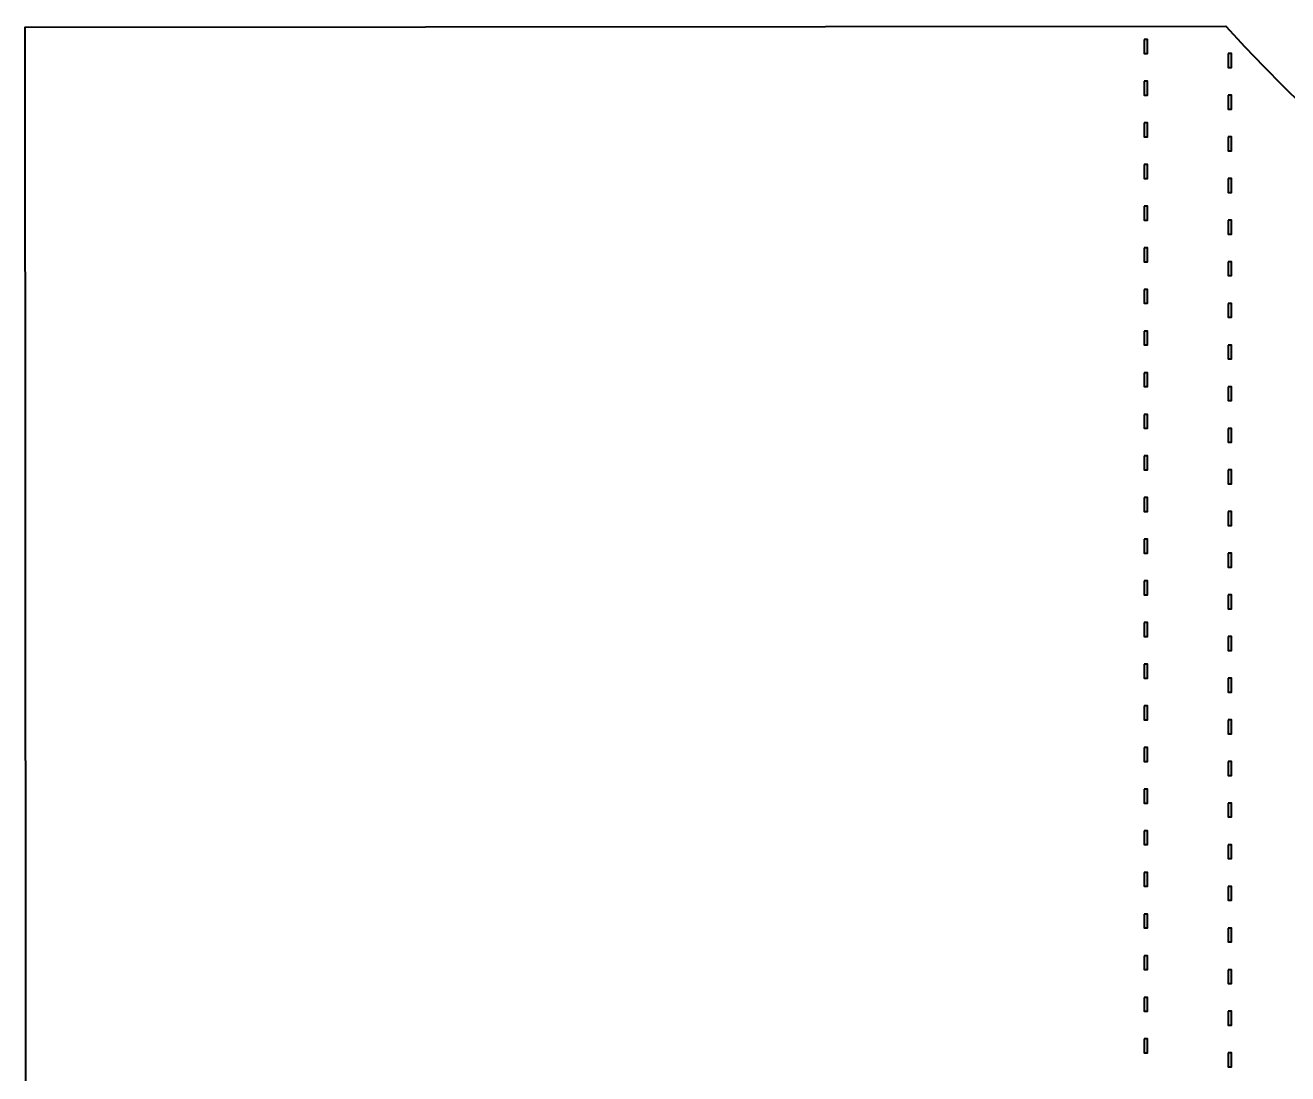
# Model space of a CAD drawing. Header units: centimetres. Extents: x -23.7 to 23.7, y -13.8 to 13.8.
# Drawn here: x -23.66 to -13.06, y 5.02 to 13.82 of the extents above; entities that cross this region are included whole.
import ezdxf

# ---------------------------------------------------------------- set-up
doc = ezdxf.new("R2010")
doc.units = ezdxf.units.CM
doc.header["$MEASUREMENT"] = 0
doc.layers.add('Layer 1', color=7, linetype='Continuous')

msp = doc.modelspace()

# ---------------------------------------------------------------- linework, layer by layer
at = {"layer": 'Layer 1', "color": 29, "lineweight": 40}
for points, knots in [([(-3.23298, 13.81832), (-3.23298, 13.81832), (-4.036, 13.81771), (-4.036, 13.81771), (-4.036, 13.81771), (-7.13794, 10.05372), (-10.1473, 10.08015), (-13.58127, 13.81048), (-13.58127, 13.81048), (-13.58127, 13.81048), (-23.66111, 13.80285), (-23.66111, 13.80285), (-23.66111, 13.80285), (-23.66111, 13.80285), (-23.64928, -2.60789), (-23.64928, -2.60789), (-23.64928, -2.60789), (-23.64928, -2.60789), (-22.76664, -3.64977), (-22.76664, -3.64977), (-22.76664, -3.64977), (-22.76664, -3.64977), (-14.93935, -3.64977), (-14.93935, -3.64977), (-14.93935, -3.64977), (-14.93935, -3.64977), (-14.25416, -2.62245), (-14.25416, -2.62245), (-14.25416, -2.62245), (-14.25416, -2.62245), (-14.25234, -1.89541), (-14.25234, -1.89541), (-14.25234, -1.89541), (-14.25234, -1.89541), (-14.20593, -1.89359), (-14.20593, -1.89359), (-14.20593, -1.89359), (-14.20593, -1.89359), (-14.20593, -3.26396), (-14.20593, -3.26396), (-14.20593, -3.26396), (-14.20593, -3.26396), (-13.99755, -3.64613), (-13.99755, -3.64613), (-13.99755, -3.64613), (-13.99755, -3.64613), (-13.72184, -3.64613), (-13.72184, -3.64613), (-13.72184, -3.64613), (-13.72184, -3.64613), (-13.54713, -3.23393), (-13.54713, -3.23393), (-13.54713, -3.23393), (-13.54713, -3.23393), (-13.54713, -1.89541), (-13.54713, -1.89541), (-13.54713, -1.89541), (-13.54713, -1.89541), (-13.56078, -1.89541), (-13.56078, -1.89541), (-13.56078, -1.89541), (-13.56078, -1.89541), (-13.56078, -1.7935), (-13.56078, -1.7935), (-13.56078, -1.7935), (-13.56078, -1.7935), (-13.53166, -1.7935), (-13.53166, -1.7935), (-13.53166, -1.7935), (-13.53166, -1.7935), (-13.53166, -1.89359), (-13.53166, -1.89359), (-13.53166, -1.89359), (-13.53166, -1.89359), (-3.25208, -1.89359), (-3.25208, -1.89359), (-3.25208, -1.89359), (-3.25208, -1.89359), (-3.25208, -1.83262), (-3.25208, -1.83262), (-3.25208, -1.83262), (-3.25208, -1.83262), (-3.22296, -1.83262), (-3.22296, -1.83262), (-3.22296, -1.83262), (-3.22296, -1.83262), (-3.22296, -1.8763), (-3.22296, -1.8763), (-3.22296, -1.8763), (-3.22296, -1.8763), (-2.45952, -0.57327), (-2.45952, -0.57327), (-2.45952, -0.57327), (-2.45952, -0.57327), (-2.45952, 12.84104), (-2.45952, 12.84104), (-2.45952, 12.84104), (-2.45952, 12.84104), (-3.23297, 13.81832), (-3.23297, 13.81832), (-3.23297, 13.81832), (-3.23297, 13.81832), (-3.23298, 13.81832), (-3.23298, 13.81832)], [0, 0, 0, 0, 0.03703704, 0.03703704, 0.03703704, 0.03703704, 0.07407407, 0.07407407, 0.07407407, 0.07407407, 0.11111111, 0.11111111, 0.11111111, 0.11111111, 0.14814815, 0.14814815, 0.14814815, 0.14814815, 0.18518519, 0.18518519, 0.18518519, 0.18518519, 0.22222222, 0.22222222, 0.22222222, 0.22222222, 0.25925926, 0.25925926, 0.25925926, 0.25925926, 0.2962963, 0.2962963, 0.2962963, 0.2962963, 0.33333333, 0.33333333, 0.33333333, 0.33333333, 0.37037037, 0.37037037, 0.37037037, 0.37037037, 0.40740741, 0.40740741, 0.40740741, 0.40740741, 0.44444444, 0.44444444, 0.44444444, 0.44444444, 0.48148148, 0.48148148, 0.48148148, 0.48148148, 0.51851852, 0.51851852, 0.51851852, 0.51851852, 0.55555556, 0.55555556, 0.55555556, 0.55555556, 0.59259259, 0.59259259, 0.59259259, 0.59259259, 0.62962963, 0.62962963, 0.62962963, 0.62962963, 0.66666667, 0.66666667, 0.66666667, 0.66666667, 0.7037037, 0.7037037, 0.7037037, 0.7037037, 0.74074074, 0.74074074, 0.74074074, 0.74074074, 0.77777778, 0.77777778, 0.77777778, 0.77777778, 0.81481481, 0.81481481, 0.81481481, 0.81481481, 0.85185185, 0.85185185, 0.85185185, 0.85185185, 0.88888889, 0.88888889, 0.88888889, 0.88888889, 0.92592593, 0.92592593, 0.92592593, 0.92592593, 1, 1, 1, 1]), ([(-14.2669, 13.69821), (-14.2669, 13.69821), (-14.23778, 13.69821), (-14.23778, 13.69821), (-14.23778, 13.69821), (-14.23778, 13.69821), (-14.23778, 13.58174), (-14.23778, 13.58174), (-14.23778, 13.58174), (-14.23778, 13.58174), (-14.2669, 13.58174), (-14.2669, 13.58174), (-14.2669, 13.58174), (-14.2669, 13.58174), (-14.2669, 13.69821), (-14.2669, 13.69821)], [0, 0, 0, 0, 0.2, 0.2, 0.2, 0.2, 0.4, 0.4, 0.4, 0.4, 0.6, 0.6, 0.6, 0.6, 1, 1, 1, 1]), ([(-13.56079, 13.58083), (-13.56079, 13.58083), (-13.53167, 13.58083), (-13.53167, 13.58083), (-13.53167, 13.58083), (-13.53167, 13.58083), (-13.53167, 13.46436), (-13.53167, 13.46436), (-13.53167, 13.46436), (-13.53167, 13.46436), (-13.56079, 13.46436), (-13.56079, 13.46436), (-13.56079, 13.46436), (-13.56079, 13.46436), (-13.56079, 13.58083), (-13.56079, 13.58083)], [0, 0, 0, 0, 0.2, 0.2, 0.2, 0.2, 0.4, 0.4, 0.4, 0.4, 0.6, 0.6, 0.6, 0.6, 1, 1, 1, 1]), ([(-14.2669, 13.34879), (-14.2669, 13.34879), (-14.23778, 13.34879), (-14.23778, 13.34879), (-14.23778, 13.34879), (-14.23778, 13.34879), (-14.23778, 13.23232), (-14.23778, 13.23232), (-14.23778, 13.23232), (-14.23778, 13.23232), (-14.2669, 13.23232), (-14.2669, 13.23232), (-14.2669, 13.23232), (-14.2669, 13.23232), (-14.2669, 13.34879), (-14.2669, 13.34879)], [0, 0, 0, 0, 0.2, 0.2, 0.2, 0.2, 0.4, 0.4, 0.4, 0.4, 0.6, 0.6, 0.6, 0.6, 1, 1, 1, 1]), ([(-13.56079, 13.23141), (-13.56079, 13.23141), (-13.53167, 13.23141), (-13.53167, 13.23141), (-13.53167, 13.23141), (-13.53167, 13.23141), (-13.53167, 13.11494), (-13.53167, 13.11494), (-13.53167, 13.11494), (-13.53167, 13.11494), (-13.56079, 13.11494), (-13.56079, 13.11494), (-13.56079, 13.11494), (-13.56079, 13.11494), (-13.56079, 13.23141), (-13.56079, 13.23141)], [0, 0, 0, 0, 0.2, 0.2, 0.2, 0.2, 0.4, 0.4, 0.4, 0.4, 0.6, 0.6, 0.6, 0.6, 1, 1, 1, 1]), ([(-14.2669, 12.99938), (-14.2669, 12.99938), (-14.23778, 12.99938), (-14.23778, 12.99938), (-14.23778, 12.99938), (-14.23778, 12.99938), (-14.23778, 12.88291), (-14.23778, 12.88291), (-14.23778, 12.88291), (-14.23778, 12.88291), (-14.2669, 12.88291), (-14.2669, 12.88291), (-14.2669, 12.88291), (-14.2669, 12.88291), (-14.2669, 12.99938), (-14.2669, 12.99938)], [0, 0, 0, 0, 0.2, 0.2, 0.2, 0.2, 0.4, 0.4, 0.4, 0.4, 0.6, 0.6, 0.6, 0.6, 1, 1, 1, 1]), ([(-13.56079, 12.88199), (-13.56079, 12.88199), (-13.53167, 12.88199), (-13.53167, 12.88199), (-13.53167, 12.88199), (-13.53167, 12.88199), (-13.53167, 12.76552), (-13.53167, 12.76552), (-13.53167, 12.76552), (-13.53167, 12.76552), (-13.56079, 12.76552), (-13.56079, 12.76552), (-13.56079, 12.76552), (-13.56079, 12.76552), (-13.56079, 12.88199), (-13.56079, 12.88199)], [0, 0, 0, 0, 0.2, 0.2, 0.2, 0.2, 0.4, 0.4, 0.4, 0.4, 0.6, 0.6, 0.6, 0.6, 1, 1, 1, 1]), ([(-14.2669, 12.64996), (-14.2669, 12.64996), (-14.23778, 12.64996), (-14.23778, 12.64996), (-14.23778, 12.64996), (-14.23778, 12.64996), (-14.23778, 12.53349), (-14.23778, 12.53349), (-14.23778, 12.53349), (-14.23778, 12.53349), (-14.2669, 12.53349), (-14.2669, 12.53349), (-14.2669, 12.53349), (-14.2669, 12.53349), (-14.2669, 12.64996), (-14.2669, 12.64996)], [0, 0, 0, 0, 0.2, 0.2, 0.2, 0.2, 0.4, 0.4, 0.4, 0.4, 0.6, 0.6, 0.6, 0.6, 1, 1, 1, 1]), ([(-13.56079, 12.53258), (-13.56079, 12.53258), (-13.53167, 12.53258), (-13.53167, 12.53258), (-13.53167, 12.53258), (-13.53167, 12.53258), (-13.53167, 12.41611), (-13.53167, 12.41611), (-13.53167, 12.41611), (-13.53167, 12.41611), (-13.56079, 12.41611), (-13.56079, 12.41611), (-13.56079, 12.41611), (-13.56079, 12.41611), (-13.56079, 12.53258), (-13.56079, 12.53258)], [0, 0, 0, 0, 0.2, 0.2, 0.2, 0.2, 0.4, 0.4, 0.4, 0.4, 0.6, 0.6, 0.6, 0.6, 1, 1, 1, 1]), ([(-14.2669, 12.30054), (-14.2669, 12.30054), (-14.23778, 12.30054), (-14.23778, 12.30054), (-14.23778, 12.30054), (-14.23778, 12.30054), (-14.23778, 12.18407), (-14.23778, 12.18407), (-14.23778, 12.18407), (-14.23778, 12.18407), (-14.2669, 12.18407), (-14.2669, 12.18407), (-14.2669, 12.18407), (-14.2669, 12.18407), (-14.2669, 12.30054), (-14.2669, 12.30054)], [0, 0, 0, 0, 0.2, 0.2, 0.2, 0.2, 0.4, 0.4, 0.4, 0.4, 0.6, 0.6, 0.6, 0.6, 1, 1, 1, 1]), ([(-13.56079, 12.18316), (-13.56079, 12.18316), (-13.53167, 12.18316), (-13.53167, 12.18316), (-13.53167, 12.18316), (-13.53167, 12.18316), (-13.53167, 12.06669), (-13.53167, 12.06669), (-13.53167, 12.06669), (-13.53167, 12.06669), (-13.56079, 12.06669), (-13.56079, 12.06669), (-13.56079, 12.06669), (-13.56079, 12.06669), (-13.56079, 12.18316), (-13.56079, 12.18316)], [0, 0, 0, 0, 0.2, 0.2, 0.2, 0.2, 0.4, 0.4, 0.4, 0.4, 0.6, 0.6, 0.6, 0.6, 1, 1, 1, 1]), ([(-14.2669, 11.95113), (-14.2669, 11.95113), (-14.23778, 11.95113), (-14.23778, 11.95113), (-14.23778, 11.95113), (-14.23778, 11.95113), (-14.23778, 11.83466), (-14.23778, 11.83466), (-14.23778, 11.83466), (-14.23778, 11.83466), (-14.2669, 11.83466), (-14.2669, 11.83466), (-14.2669, 11.83466), (-14.2669, 11.83466), (-14.2669, 11.95113), (-14.2669, 11.95113)], [0, 0, 0, 0, 0.2, 0.2, 0.2, 0.2, 0.4, 0.4, 0.4, 0.4, 0.6, 0.6, 0.6, 0.6, 1, 1, 1, 1]), ([(-13.56079, 11.83375), (-13.56079, 11.83375), (-13.53167, 11.83375), (-13.53167, 11.83375), (-13.53167, 11.83375), (-13.53167, 11.83375), (-13.53167, 11.71728), (-13.53167, 11.71728), (-13.53167, 11.71728), (-13.53167, 11.71728), (-13.56079, 11.71728), (-13.56079, 11.71728), (-13.56079, 11.71728), (-13.56079, 11.71728), (-13.56079, 11.83375), (-13.56079, 11.83375)], [0, 0, 0, 0, 0.2, 0.2, 0.2, 0.2, 0.4, 0.4, 0.4, 0.4, 0.6, 0.6, 0.6, 0.6, 1, 1, 1, 1]), ([(-14.2669, 11.60171), (-14.2669, 11.60171), (-14.23778, 11.60171), (-14.23778, 11.60171), (-14.23778, 11.60171), (-14.23778, 11.60171), (-14.23778, 11.48524), (-14.23778, 11.48524), (-14.23778, 11.48524), (-14.23778, 11.48524), (-14.2669, 11.48524), (-14.2669, 11.48524), (-14.2669, 11.48524), (-14.2669, 11.48524), (-14.2669, 11.60171), (-14.2669, 11.60171)], [0, 0, 0, 0, 0.2, 0.2, 0.2, 0.2, 0.4, 0.4, 0.4, 0.4, 0.6, 0.6, 0.6, 0.6, 1, 1, 1, 1]), ([(-13.56079, 11.48433), (-13.56079, 11.48433), (-13.53167, 11.48433), (-13.53167, 11.48433), (-13.53167, 11.48433), (-13.53167, 11.48433), (-13.53167, 11.36786), (-13.53167, 11.36786), (-13.53167, 11.36786), (-13.53167, 11.36786), (-13.56079, 11.36786), (-13.56079, 11.36786), (-13.56079, 11.36786), (-13.56079, 11.36786), (-13.56079, 11.48433), (-13.56079, 11.48433)], [0, 0, 0, 0, 0.2, 0.2, 0.2, 0.2, 0.4, 0.4, 0.4, 0.4, 0.6, 0.6, 0.6, 0.6, 1, 1, 1, 1]), ([(-14.2669, 11.25229), (-14.2669, 11.25229), (-14.23778, 11.25229), (-14.23778, 11.25229), (-14.23778, 11.25229), (-14.23778, 11.25229), (-14.23778, 11.13582), (-14.23778, 11.13582), (-14.23778, 11.13582), (-14.23778, 11.13582), (-14.2669, 11.13582), (-14.2669, 11.13582), (-14.2669, 11.13582), (-14.2669, 11.13582), (-14.2669, 11.25229), (-14.2669, 11.25229)], [0, 0, 0, 0, 0.2, 0.2, 0.2, 0.2, 0.4, 0.4, 0.4, 0.4, 0.6, 0.6, 0.6, 0.6, 1, 1, 1, 1]), ([(-13.56079, 11.13491), (-13.56079, 11.13491), (-13.53167, 11.13491), (-13.53167, 11.13491), (-13.53167, 11.13491), (-13.53167, 11.13491), (-13.53167, 11.01844), (-13.53167, 11.01844), (-13.53167, 11.01844), (-13.53167, 11.01844), (-13.56079, 11.01844), (-13.56079, 11.01844), (-13.56079, 11.01844), (-13.56079, 11.01844), (-13.56079, 11.13491), (-13.56079, 11.13491)], [0, 0, 0, 0, 0.2, 0.2, 0.2, 0.2, 0.4, 0.4, 0.4, 0.4, 0.6, 0.6, 0.6, 0.6, 1, 1, 1, 1]), ([(-14.2669, 10.90288), (-14.2669, 10.90288), (-14.23778, 10.90288), (-14.23778, 10.90288), (-14.23778, 10.90288), (-14.23778, 10.90288), (-14.23778, 10.78641), (-14.23778, 10.78641), (-14.23778, 10.78641), (-14.23778, 10.78641), (-14.2669, 10.78641), (-14.2669, 10.78641), (-14.2669, 10.78641), (-14.2669, 10.78641), (-14.2669, 10.90288), (-14.2669, 10.90288)], [0, 0, 0, 0, 0.2, 0.2, 0.2, 0.2, 0.4, 0.4, 0.4, 0.4, 0.6, 0.6, 0.6, 0.6, 1, 1, 1, 1]), ([(-13.56079, 10.7855), (-13.56079, 10.7855), (-13.53167, 10.7855), (-13.53167, 10.7855), (-13.53167, 10.7855), (-13.53167, 10.7855), (-13.53167, 10.66903), (-13.53167, 10.66903), (-13.53167, 10.66903), (-13.53167, 10.66903), (-13.56079, 10.66903), (-13.56079, 10.66903), (-13.56079, 10.66903), (-13.56079, 10.66903), (-13.56079, 10.7855), (-13.56079, 10.7855)], [0, 0, 0, 0, 0.2, 0.2, 0.2, 0.2, 0.4, 0.4, 0.4, 0.4, 0.6, 0.6, 0.6, 0.6, 1, 1, 1, 1]), ([(-14.2669, 10.55346), (-14.2669, 10.55346), (-14.23778, 10.55346), (-14.23778, 10.55346), (-14.23778, 10.55346), (-14.23778, 10.55346), (-14.23778, 10.43699), (-14.23778, 10.43699), (-14.23778, 10.43699), (-14.23778, 10.43699), (-14.2669, 10.43699), (-14.2669, 10.43699), (-14.2669, 10.43699), (-14.2669, 10.43699), (-14.2669, 10.55346), (-14.2669, 10.55346)], [0, 0, 0, 0, 0.2, 0.2, 0.2, 0.2, 0.4, 0.4, 0.4, 0.4, 0.6, 0.6, 0.6, 0.6, 1, 1, 1, 1]), ([(-13.56079, 10.43608), (-13.56079, 10.43608), (-13.53167, 10.43608), (-13.53167, 10.43608), (-13.53167, 10.43608), (-13.53167, 10.43608), (-13.53167, 10.31961), (-13.53167, 10.31961), (-13.53167, 10.31961), (-13.53167, 10.31961), (-13.56079, 10.31961), (-13.56079, 10.31961), (-13.56079, 10.31961), (-13.56079, 10.31961), (-13.56079, 10.43608), (-13.56079, 10.43608)], [0, 0, 0, 0, 0.2, 0.2, 0.2, 0.2, 0.4, 0.4, 0.4, 0.4, 0.6, 0.6, 0.6, 0.6, 1, 1, 1, 1]), ([(-14.2669, 10.20405), (-14.2669, 10.20405), (-14.23778, 10.20405), (-14.23778, 10.20405), (-14.23778, 10.20405), (-14.23778, 10.20405), (-14.23778, 10.08758), (-14.23778, 10.08758), (-14.23778, 10.08758), (-14.23778, 10.08758), (-14.2669, 10.08758), (-14.2669, 10.08758), (-14.2669, 10.08758), (-14.2669, 10.08758), (-14.2669, 10.20405), (-14.2669, 10.20405)], [0, 0, 0, 0, 0.2, 0.2, 0.2, 0.2, 0.4, 0.4, 0.4, 0.4, 0.6, 0.6, 0.6, 0.6, 1, 1, 1, 1]), ([(-13.56079, 10.08666), (-13.56079, 10.08666), (-13.53167, 10.08666), (-13.53167, 10.08666), (-13.53167, 10.08666), (-13.53167, 10.08666), (-13.53167, 9.97019), (-13.53167, 9.97019), (-13.53167, 9.97019), (-13.53167, 9.97019), (-13.56079, 9.97019), (-13.56079, 9.97019), (-13.56079, 9.97019), (-13.56079, 9.97019), (-13.56079, 10.08666), (-13.56079, 10.08666)], [0, 0, 0, 0, 0.2, 0.2, 0.2, 0.2, 0.4, 0.4, 0.4, 0.4, 0.6, 0.6, 0.6, 0.6, 1, 1, 1, 1]), ([(-14.2669, 9.85463), (-14.2669, 9.85463), (-14.23778, 9.85463), (-14.23778, 9.85463), (-14.23778, 9.85463), (-14.23778, 9.85463), (-14.23778, 9.73816), (-14.23778, 9.73816), (-14.23778, 9.73816), (-14.23778, 9.73816), (-14.2669, 9.73816), (-14.2669, 9.73816), (-14.2669, 9.73816), (-14.2669, 9.73816), (-14.2669, 9.85463), (-14.2669, 9.85463)], [0, 0, 0, 0, 0.2, 0.2, 0.2, 0.2, 0.4, 0.4, 0.4, 0.4, 0.6, 0.6, 0.6, 0.6, 1, 1, 1, 1]), ([(-13.56079, 9.73725), (-13.56079, 9.73725), (-13.53167, 9.73725), (-13.53167, 9.73725), (-13.53167, 9.73725), (-13.53167, 9.73725), (-13.53167, 9.62078), (-13.53167, 9.62078), (-13.53167, 9.62078), (-13.53167, 9.62078), (-13.56079, 9.62078), (-13.56079, 9.62078), (-13.56079, 9.62078), (-13.56079, 9.62078), (-13.56079, 9.73725), (-13.56079, 9.73725)], [0, 0, 0, 0, 0.2, 0.2, 0.2, 0.2, 0.4, 0.4, 0.4, 0.4, 0.6, 0.6, 0.6, 0.6, 1, 1, 1, 1]), ([(-14.2669, 9.50521), (-14.2669, 9.50521), (-14.23778, 9.50521), (-14.23778, 9.50521), (-14.23778, 9.50521), (-14.23778, 9.50521), (-14.23778, 9.38874), (-14.23778, 9.38874), (-14.23778, 9.38874), (-14.23778, 9.38874), (-14.2669, 9.38874), (-14.2669, 9.38874), (-14.2669, 9.38874), (-14.2669, 9.38874), (-14.2669, 9.50521), (-14.2669, 9.50521)], [0, 0, 0, 0, 0.2, 0.2, 0.2, 0.2, 0.4, 0.4, 0.4, 0.4, 0.6, 0.6, 0.6, 0.6, 1, 1, 1, 1]), ([(-13.56079, 9.38783), (-13.56079, 9.38783), (-13.53167, 9.38783), (-13.53167, 9.38783), (-13.53167, 9.38783), (-13.53167, 9.38783), (-13.53167, 9.27136), (-13.53167, 9.27136), (-13.53167, 9.27136), (-13.53167, 9.27136), (-13.56079, 9.27136), (-13.56079, 9.27136), (-13.56079, 9.27136), (-13.56079, 9.27136), (-13.56079, 9.38783), (-13.56079, 9.38783)], [0, 0, 0, 0, 0.2, 0.2, 0.2, 0.2, 0.4, 0.4, 0.4, 0.4, 0.6, 0.6, 0.6, 0.6, 1, 1, 1, 1]), ([(-14.2669, 9.1558), (-14.2669, 9.1558), (-14.23778, 9.1558), (-14.23778, 9.1558), (-14.23778, 9.1558), (-14.23778, 9.1558), (-14.23778, 9.03933), (-14.23778, 9.03933), (-14.23778, 9.03933), (-14.23778, 9.03933), (-14.2669, 9.03933), (-14.2669, 9.03933), (-14.2669, 9.03933), (-14.2669, 9.03933), (-14.2669, 9.1558), (-14.2669, 9.1558)], [0, 0, 0, 0, 0.2, 0.2, 0.2, 0.2, 0.4, 0.4, 0.4, 0.4, 0.6, 0.6, 0.6, 0.6, 1, 1, 1, 1]), ([(-13.56079, 9.03841), (-13.56079, 9.03841), (-13.53167, 9.03841), (-13.53167, 9.03841), (-13.53167, 9.03841), (-13.53167, 9.03841), (-13.53167, 8.92194), (-13.53167, 8.92194), (-13.53167, 8.92194), (-13.53167, 8.92194), (-13.56079, 8.92194), (-13.56079, 8.92194), (-13.56079, 8.92194), (-13.56079, 8.92194), (-13.56079, 9.03841), (-13.56079, 9.03841)], [0, 0, 0, 0, 0.2, 0.2, 0.2, 0.2, 0.4, 0.4, 0.4, 0.4, 0.6, 0.6, 0.6, 0.6, 1, 1, 1, 1]), ([(-14.2669, 8.80638), (-14.2669, 8.80638), (-14.23778, 8.80638), (-14.23778, 8.80638), (-14.23778, 8.80638), (-14.23778, 8.80638), (-14.23778, 8.68991), (-14.23778, 8.68991), (-14.23778, 8.68991), (-14.23778, 8.68991), (-14.2669, 8.68991), (-14.2669, 8.68991), (-14.2669, 8.68991), (-14.2669, 8.68991), (-14.2669, 8.80638), (-14.2669, 8.80638)], [0, 0, 0, 0, 0.2, 0.2, 0.2, 0.2, 0.4, 0.4, 0.4, 0.4, 0.6, 0.6, 0.6, 0.6, 1, 1, 1, 1]), ([(-13.56079, 8.689), (-13.56079, 8.689), (-13.53167, 8.689), (-13.53167, 8.689), (-13.53167, 8.689), (-13.53167, 8.689), (-13.53167, 8.57253), (-13.53167, 8.57253), (-13.53167, 8.57253), (-13.53167, 8.57253), (-13.56079, 8.57253), (-13.56079, 8.57253), (-13.56079, 8.57253), (-13.56079, 8.57253), (-13.56079, 8.689), (-13.56079, 8.689)], [0, 0, 0, 0, 0.2, 0.2, 0.2, 0.2, 0.4, 0.4, 0.4, 0.4, 0.6, 0.6, 0.6, 0.6, 1, 1, 1, 1]), ([(-14.2669, 8.45696), (-14.2669, 8.45696), (-14.23778, 8.45696), (-14.23778, 8.45696), (-14.23778, 8.45696), (-14.23778, 8.45696), (-14.23778, 8.34049), (-14.23778, 8.34049), (-14.23778, 8.34049), (-14.23778, 8.34049), (-14.2669, 8.34049), (-14.2669, 8.34049), (-14.2669, 8.34049), (-14.2669, 8.34049), (-14.2669, 8.45696), (-14.2669, 8.45696)], [0, 0, 0, 0, 0.2, 0.2, 0.2, 0.2, 0.4, 0.4, 0.4, 0.4, 0.6, 0.6, 0.6, 0.6, 1, 1, 1, 1]), ([(-13.56079, 8.33958), (-13.56079, 8.33958), (-13.53167, 8.33958), (-13.53167, 8.33958), (-13.53167, 8.33958), (-13.53167, 8.33958), (-13.53167, 8.22311), (-13.53167, 8.22311), (-13.53167, 8.22311), (-13.53167, 8.22311), (-13.56079, 8.22311), (-13.56079, 8.22311), (-13.56079, 8.22311), (-13.56079, 8.22311), (-13.56079, 8.33958), (-13.56079, 8.33958)], [0, 0, 0, 0, 0.2, 0.2, 0.2, 0.2, 0.4, 0.4, 0.4, 0.4, 0.6, 0.6, 0.6, 0.6, 1, 1, 1, 1]), ([(-14.2669, 8.10755), (-14.2669, 8.10755), (-14.23778, 8.10755), (-14.23778, 8.10755), (-14.23778, 8.10755), (-14.23778, 8.10755), (-14.23778, 7.99108), (-14.23778, 7.99108), (-14.23778, 7.99108), (-14.23778, 7.99108), (-14.2669, 7.99108), (-14.2669, 7.99108), (-14.2669, 7.99108), (-14.2669, 7.99108), (-14.2669, 8.10755), (-14.2669, 8.10755)], [0, 0, 0, 0, 0.2, 0.2, 0.2, 0.2, 0.4, 0.4, 0.4, 0.4, 0.6, 0.6, 0.6, 0.6, 1, 1, 1, 1]), ([(-13.56079, 7.99016), (-13.56079, 7.99016), (-13.53167, 7.99016), (-13.53167, 7.99016), (-13.53167, 7.99016), (-13.53167, 7.99016), (-13.53167, 7.87369), (-13.53167, 7.87369), (-13.53167, 7.87369), (-13.53167, 7.87369), (-13.56079, 7.87369), (-13.56079, 7.87369), (-13.56079, 7.87369), (-13.56079, 7.87369), (-13.56079, 7.99016), (-13.56079, 7.99016)], [0, 0, 0, 0, 0.2, 0.2, 0.2, 0.2, 0.4, 0.4, 0.4, 0.4, 0.6, 0.6, 0.6, 0.6, 1, 1, 1, 1]), ([(-14.2669, 7.75813), (-14.2669, 7.75813), (-14.23778, 7.75813), (-14.23778, 7.75813), (-14.23778, 7.75813), (-14.23778, 7.75813), (-14.23778, 7.64166), (-14.23778, 7.64166), (-14.23778, 7.64166), (-14.23778, 7.64166), (-14.2669, 7.64166), (-14.2669, 7.64166), (-14.2669, 7.64166), (-14.2669, 7.64166), (-14.2669, 7.75813), (-14.2669, 7.75813)], [0, 0, 0, 0, 0.2, 0.2, 0.2, 0.2, 0.4, 0.4, 0.4, 0.4, 0.6, 0.6, 0.6, 0.6, 1, 1, 1, 1]), ([(-13.56079, 7.64075), (-13.56079, 7.64075), (-13.53167, 7.64075), (-13.53167, 7.64075), (-13.53167, 7.64075), (-13.53167, 7.64075), (-13.53167, 7.52428), (-13.53167, 7.52428), (-13.53167, 7.52428), (-13.53167, 7.52428), (-13.56079, 7.52428), (-13.56079, 7.52428), (-13.56079, 7.52428), (-13.56079, 7.52428), (-13.56079, 7.64075), (-13.56079, 7.64075)], [0, 0, 0, 0, 0.2, 0.2, 0.2, 0.2, 0.4, 0.4, 0.4, 0.4, 0.6, 0.6, 0.6, 0.6, 1, 1, 1, 1]), ([(-14.2669, 7.40871), (-14.2669, 7.40871), (-14.23778, 7.40871), (-14.23778, 7.40871), (-14.23778, 7.40871), (-14.23778, 7.40871), (-14.23778, 7.29224), (-14.23778, 7.29224), (-14.23778, 7.29224), (-14.23778, 7.29224), (-14.2669, 7.29224), (-14.2669, 7.29224), (-14.2669, 7.29224), (-14.2669, 7.29224), (-14.2669, 7.40871), (-14.2669, 7.40871)], [0, 0, 0, 0, 0.2, 0.2, 0.2, 0.2, 0.4, 0.4, 0.4, 0.4, 0.6, 0.6, 0.6, 0.6, 1, 1, 1, 1]), ([(-13.56079, 7.29133), (-13.56079, 7.29133), (-13.53167, 7.29133), (-13.53167, 7.29133), (-13.53167, 7.29133), (-13.53167, 7.29133), (-13.53167, 7.17486), (-13.53167, 7.17486), (-13.53167, 7.17486), (-13.53167, 7.17486), (-13.56079, 7.17486), (-13.56079, 7.17486), (-13.56079, 7.17486), (-13.56079, 7.17486), (-13.56079, 7.29133), (-13.56079, 7.29133)], [0, 0, 0, 0, 0.2, 0.2, 0.2, 0.2, 0.4, 0.4, 0.4, 0.4, 0.6, 0.6, 0.6, 0.6, 1, 1, 1, 1]), ([(-14.2669, 7.0593), (-14.2669, 7.0593), (-14.23778, 7.0593), (-14.23778, 7.0593), (-14.23778, 7.0593), (-14.23778, 7.0593), (-14.23778, 6.94283), (-14.23778, 6.94283), (-14.23778, 6.94283), (-14.23778, 6.94283), (-14.2669, 6.94283), (-14.2669, 6.94283), (-14.2669, 6.94283), (-14.2669, 6.94283), (-14.2669, 7.0593), (-14.2669, 7.0593)], [0, 0, 0, 0, 0.2, 0.2, 0.2, 0.2, 0.4, 0.4, 0.4, 0.4, 0.6, 0.6, 0.6, 0.6, 1, 1, 1, 1]), ([(-13.56079, 6.94192), (-13.56079, 6.94192), (-13.53167, 6.94192), (-13.53167, 6.94192), (-13.53167, 6.94192), (-13.53167, 6.94192), (-13.53167, 6.82545), (-13.53167, 6.82545), (-13.53167, 6.82545), (-13.53167, 6.82545), (-13.56079, 6.82545), (-13.56079, 6.82545), (-13.56079, 6.82545), (-13.56079, 6.82545), (-13.56079, 6.94192), (-13.56079, 6.94192)], [0, 0, 0, 0, 0.2, 0.2, 0.2, 0.2, 0.4, 0.4, 0.4, 0.4, 0.6, 0.6, 0.6, 0.6, 1, 1, 1, 1]), ([(-14.2669, 6.70988), (-14.2669, 6.70988), (-14.23778, 6.70988), (-14.23778, 6.70988), (-14.23778, 6.70988), (-14.23778, 6.70988), (-14.23778, 6.59341), (-14.23778, 6.59341), (-14.23778, 6.59341), (-14.23778, 6.59341), (-14.2669, 6.59341), (-14.2669, 6.59341), (-14.2669, 6.59341), (-14.2669, 6.59341), (-14.2669, 6.70988), (-14.2669, 6.70988)], [0, 0, 0, 0, 0.2, 0.2, 0.2, 0.2, 0.4, 0.4, 0.4, 0.4, 0.6, 0.6, 0.6, 0.6, 1, 1, 1, 1]), ([(-13.56079, 6.5925), (-13.56079, 6.5925), (-13.53167, 6.5925), (-13.53167, 6.5925), (-13.53167, 6.5925), (-13.53167, 6.5925), (-13.53167, 6.47603), (-13.53167, 6.47603), (-13.53167, 6.47603), (-13.53167, 6.47603), (-13.56079, 6.47603), (-13.56079, 6.47603), (-13.56079, 6.47603), (-13.56079, 6.47603), (-13.56079, 6.5925), (-13.56079, 6.5925)], [0, 0, 0, 0, 0.2, 0.2, 0.2, 0.2, 0.4, 0.4, 0.4, 0.4, 0.6, 0.6, 0.6, 0.6, 1, 1, 1, 1]), ([(-14.2669, 6.36046), (-14.2669, 6.36046), (-14.23778, 6.36046), (-14.23778, 6.36046), (-14.23778, 6.36046), (-14.23778, 6.36046), (-14.23778, 6.24399), (-14.23778, 6.24399), (-14.23778, 6.24399), (-14.23778, 6.24399), (-14.2669, 6.24399), (-14.2669, 6.24399), (-14.2669, 6.24399), (-14.2669, 6.24399), (-14.2669, 6.36046), (-14.2669, 6.36046)], [0, 0, 0, 0, 0.2, 0.2, 0.2, 0.2, 0.4, 0.4, 0.4, 0.4, 0.6, 0.6, 0.6, 0.6, 1, 1, 1, 1]), ([(-13.56079, 6.24308), (-13.56079, 6.24308), (-13.53167, 6.24308), (-13.53167, 6.24308), (-13.53167, 6.24308), (-13.53167, 6.24308), (-13.53167, 6.12661), (-13.53167, 6.12661), (-13.53167, 6.12661), (-13.53167, 6.12661), (-13.56079, 6.12661), (-13.56079, 6.12661), (-13.56079, 6.12661), (-13.56079, 6.12661), (-13.56079, 6.24308), (-13.56079, 6.24308)], [0, 0, 0, 0, 0.2, 0.2, 0.2, 0.2, 0.4, 0.4, 0.4, 0.4, 0.6, 0.6, 0.6, 0.6, 1, 1, 1, 1]), ([(-14.2669, 6.01105), (-14.2669, 6.01105), (-14.23778, 6.01105), (-14.23778, 6.01105), (-14.23778, 6.01105), (-14.23778, 6.01105), (-14.23778, 5.89458), (-14.23778, 5.89458), (-14.23778, 5.89458), (-14.23778, 5.89458), (-14.2669, 5.89458), (-14.2669, 5.89458), (-14.2669, 5.89458), (-14.2669, 5.89458), (-14.2669, 6.01105), (-14.2669, 6.01105)], [0, 0, 0, 0, 0.2, 0.2, 0.2, 0.2, 0.4, 0.4, 0.4, 0.4, 0.6, 0.6, 0.6, 0.6, 1, 1, 1, 1]), ([(-13.56079, 5.89367), (-13.56079, 5.89367), (-13.53167, 5.89367), (-13.53167, 5.89367), (-13.53167, 5.89367), (-13.53167, 5.89367), (-13.53167, 5.7772), (-13.53167, 5.7772), (-13.53167, 5.7772), (-13.53167, 5.7772), (-13.56079, 5.7772), (-13.56079, 5.7772), (-13.56079, 5.7772), (-13.56079, 5.7772), (-13.56079, 5.89367), (-13.56079, 5.89367)], [0, 0, 0, 0, 0.2, 0.2, 0.2, 0.2, 0.4, 0.4, 0.4, 0.4, 0.6, 0.6, 0.6, 0.6, 1, 1, 1, 1]), ([(-14.2669, 5.66163), (-14.2669, 5.66163), (-14.23778, 5.66163), (-14.23778, 5.66163), (-14.23778, 5.66163), (-14.23778, 5.66163), (-14.23778, 5.54516), (-14.23778, 5.54516), (-14.23778, 5.54516), (-14.23778, 5.54516), (-14.2669, 5.54516), (-14.2669, 5.54516), (-14.2669, 5.54516), (-14.2669, 5.54516), (-14.2669, 5.66163), (-14.2669, 5.66163)], [0, 0, 0, 0, 0.2, 0.2, 0.2, 0.2, 0.4, 0.4, 0.4, 0.4, 0.6, 0.6, 0.6, 0.6, 1, 1, 1, 1]), ([(-13.56079, 5.54425), (-13.56079, 5.54425), (-13.53167, 5.54425), (-13.53167, 5.54425), (-13.53167, 5.54425), (-13.53167, 5.54425), (-13.53167, 5.42778), (-13.53167, 5.42778), (-13.53167, 5.42778), (-13.53167, 5.42778), (-13.56079, 5.42778), (-13.56079, 5.42778), (-13.56079, 5.42778), (-13.56079, 5.42778), (-13.56079, 5.54425), (-13.56079, 5.54425)], [0, 0, 0, 0, 0.2, 0.2, 0.2, 0.2, 0.4, 0.4, 0.4, 0.4, 0.6, 0.6, 0.6, 0.6, 1, 1, 1, 1]), ([(-14.2669, 5.31222), (-14.2669, 5.31222), (-14.23778, 5.31222), (-14.23778, 5.31222), (-14.23778, 5.31222), (-14.23778, 5.31222), (-14.23778, 5.19575), (-14.23778, 5.19575), (-14.23778, 5.19575), (-14.23778, 5.19575), (-14.2669, 5.19575), (-14.2669, 5.19575), (-14.2669, 5.19575), (-14.2669, 5.19575), (-14.2669, 5.31222), (-14.2669, 5.31222)], [0, 0, 0, 0, 0.2, 0.2, 0.2, 0.2, 0.4, 0.4, 0.4, 0.4, 0.6, 0.6, 0.6, 0.6, 1, 1, 1, 1]), ([(-13.56079, 5.19483), (-13.56079, 5.19483), (-13.53167, 5.19483), (-13.53167, 5.19483), (-13.53167, 5.19483), (-13.53167, 5.19483), (-13.53167, 5.07836), (-13.53167, 5.07836), (-13.53167, 5.07836), (-13.53167, 5.07836), (-13.56079, 5.07836), (-13.56079, 5.07836), (-13.56079, 5.07836), (-13.56079, 5.07836), (-13.56079, 5.19483), (-13.56079, 5.19483)], [0, 0, 0, 0, 0.2, 0.2, 0.2, 0.2, 0.4, 0.4, 0.4, 0.4, 0.6, 0.6, 0.6, 0.6, 1, 1, 1, 1])]:
    msp.add_open_spline(points, degree=3, knots=knots, dxfattribs=at)

doc.saveas('drawing.dxf')
